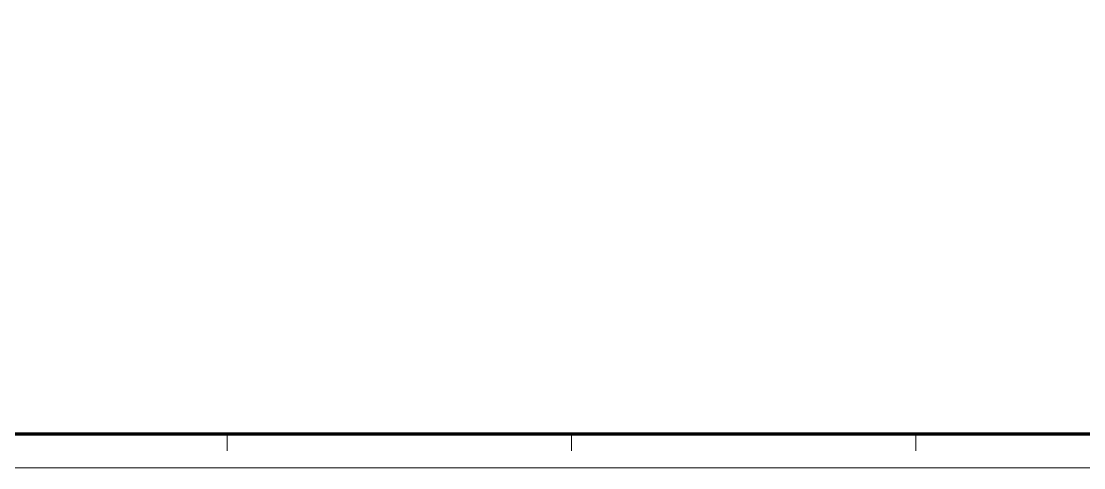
# Model space of a CAD drawing. Header units: millimetres. Extents: x 0 to 841, y 0 to 594.
# Drawn here: x 162.2 to 475, y 0 to 131.4 of the extents above; entities that cross this region are included whole.
import ezdxf

# ---------------------------------------------------------------- set-up
doc = ezdxf.new("R2010")
doc.units = ezdxf.units.MM
doc.layers.add('FINA', color=7, linetype='CONTINUOUS', lineweight=18)
doc.layers.add('MARCO', color=7, linetype='CONTINUOUS', lineweight=70)

msp = doc.modelspace()

# ---------------------------------------------------------------- linework, layer by layer
at = {"layer": 'FINA'}
for p, q in [((222.75, 10), (222.75, 5)), ((324.12, 10), (324.12, 5)), ((425.5, 10), (425.5, 5))]:
    msp.add_line(p, q, dxfattribs=at)
msp.add_lwpolyline([(0, 0), (841, 0), (841, 594), (0, 594)], close=True, dxfattribs=at)
at = {"layer": 'MARCO'}
msp.add_lwpolyline([(20, 10), (831, 10), (831, 584), (20, 584)], close=True, dxfattribs=at)

doc.saveas('drawing.dxf')
